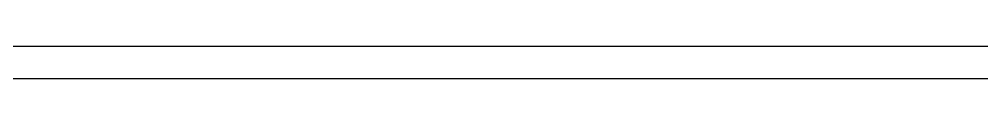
# Model space of a CAD drawing. Header units: inches. Extents: x -20263 to 10253, y -4567 to 3195.
# Drawn here: x 1015.2 to 1164.9, y 282.2 to 287.2 of the extents above; entities that cross this region are included whole.
import ezdxf

# ---------------------------------------------------------------- set-up
doc = ezdxf.new("R2010")
doc.units = ezdxf.units.IN
doc.header["$MEASUREMENT"] = 0

msp = doc.modelspace()

# ---------------------------------------------------------------- linework, layer by layer
msp.add_lwpolyline([(980.7966364114288, 282.2490357954152), (1168.796636411429, 282.2490357954152), (1168.796636411429, 287.2490357954152), (980.7966364114288, 287.2490357954152)], close=True)
msp.add_lwpolyline([(980.7966364114288, 282.2490357954152), (1168.796636411429, 282.2490357954152), (1168.796636411429, 287.2490357954152), (980.7966364114288, 287.2490357954152)], close=True)

doc.saveas('drawing.dxf')
